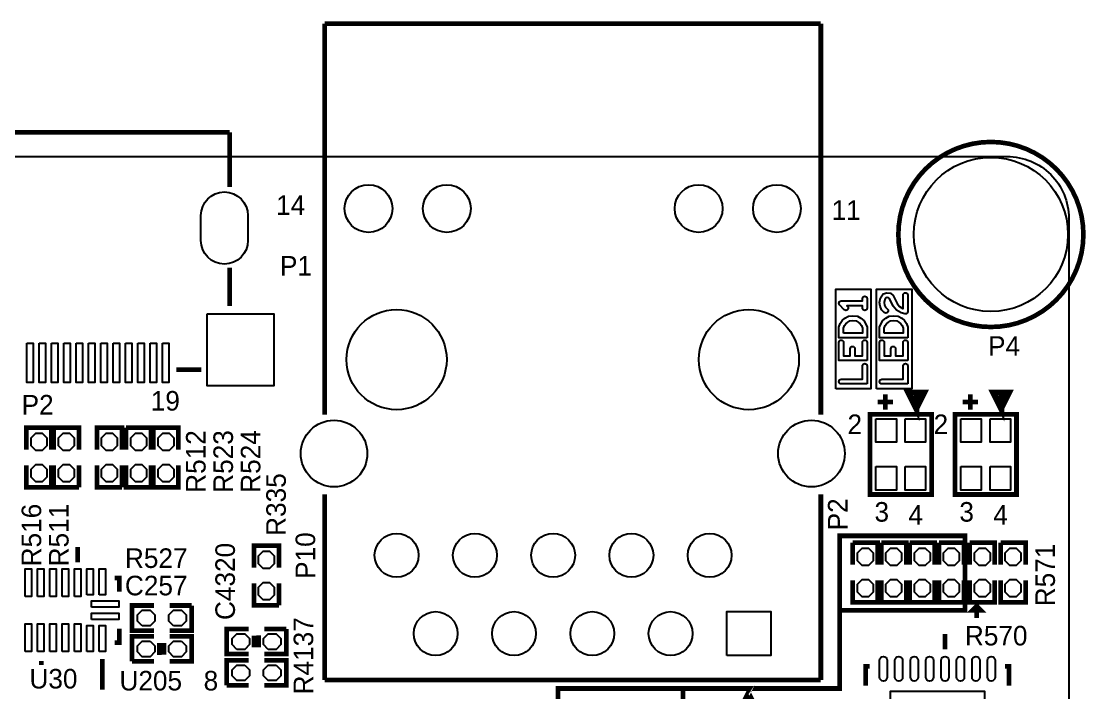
# Model space of a CAD drawing. Extents: x -57 to 527, y -107 to 303.
# Drawn here: x 41.01 to 75.55, y 62.6 to 84.39 of the extents above; entities that cross this region are included whole.
import ezdxf
from ezdxf.enums import TextEntityAlignment as Align

# ---------------------------------------------------------------- set-up
doc = ezdxf.new("R2010")
doc.units = 0
doc.header["$MEASUREMENT"] = 0
for name, color, linetype in [('BOARD_GEOMETRY_OUTLINE', 3, 'CONTINUOUS'), ('BOARD_GEOMETRY_SILKSCREEN_TOP', 1, 'CONTINUOUS'), ('PACKAGE_GEOMETRY_SILKSCREEN_TOP', 4, 'CONTINUOUS'), ('PIN_TOP', 5, 'CONTINUOUS'), ('REF_DES_SILKSCREEN_TOP', 6, 'CONTINUOUS')]:
    doc.layers.add(name, color=color, linetype=linetype)

msp = doc.modelspace()

# ---------------------------------------------------------------- linework, layer by layer
at = {"layer": 'BOARD_GEOMETRY_OUTLINE'}
msp.add_lwpolyline([(1.999996, 0, -0.414214), (0, 1.999996), (0, 77.999844, -0.414214), (1.999996, 79.99984), (72.999854, 79.99984, -0.414214), (74.99985, 77.999844), (74.99985, 1.999996, -0.414214), (72.999854, 0)], format="xyb", close=True, dxfattribs=at)
at = {"layer": 'BOARD_GEOMETRY_SILKSCREEN_TOP'}
for points in [[(67.437, 72.4662), (67.437, 75.692), (68.58, 75.692), (68.58, 72.4662)], [(68.7578, 72.4662), (68.7578, 75.692), (69.9008, 75.692), (69.9008, 72.4662)], [(68.453, 74.117708), (67.5386, 74.117708), (67.5386, 74.461624), (67.584574, 74.58456), (67.64655, 74.67727), (67.736212, 74.751946), (67.845178, 74.814176), (67.9958, 74.829162), (68.146422, 74.814176), (68.255388, 74.751946), (68.34505, 74.67727), (68.407026, 74.58456), (68.453, 74.461624)], [(67.691, 74.270108), (67.691, 74.434192), (67.721226, 74.514456), (67.76085, 74.574146), (67.823588, 74.62647), (67.892422, 74.66584), (67.9958, 74.676254), (68.099178, 74.66584), (68.168012, 74.62647), (68.23075, 74.574146), (68.270374, 74.514456), (68.3006, 74.434192), (68.3006, 74.270108)], [(69.7738, 74.117708), (68.8594, 74.117708), (68.8594, 74.461624), (68.905374, 74.58456), (68.96735, 74.67727), (69.057012, 74.751946), (69.165978, 74.814176), (69.3166, 74.829162), (69.467222, 74.814176), (69.576188, 74.751946), (69.66585, 74.67727), (69.727826, 74.58456), (69.7738, 74.461624)], [(69.0118, 74.270108), (69.0118, 74.434192), (69.042026, 74.514456), (69.08165, 74.574146), (69.144388, 74.62647), (69.213222, 74.66584), (69.3166, 74.676254), (69.419978, 74.66584), (69.488812, 74.62647), (69.55155, 74.574146), (69.591174, 74.514456), (69.6214, 74.434192), (69.6214, 74.270108)]]:
    msp.add_lwpolyline(points, close=True, dxfattribs=at)
for points in [[(67.713352, 75.029314), (67.560952, 75.181714, -0.199303), (67.5386, 75.235562, -0.414214), (67.6148, 75.311762), (68.3006, 75.311762), (68.3006, 75.387962, -1), (68.453, 75.387962), (68.453, 75.083162, -1), (68.3006, 75.083162), (68.3006, 75.159362), (67.798696, 75.159362), (67.821048, 75.13701, -0.199303), (67.8434, 75.083162, -0.414214), (67.7672, 75.006962, -0.199303)], [(68.922138, 75.027028), (68.874132, 75.139296), (68.858384, 75.263756), (68.889372, 75.41895), (68.977002, 75.541378), (69.094604, 75.580494), (69.208904, 75.561444), (69.301106, 75.487784), (69.43217, 75.225656), (69.507608, 75.128374), (69.612002, 75.06589), (69.6214, 75.063858), (69.6214, 75.502262, -1), (69.7738, 75.502262), (69.7738, 74.968862, -0.414214), (69.6976, 74.892662, -0.054631), (69.68109, 74.89444), (69.554598, 74.922634), (69.404992, 75.01255), (69.30263, 75.143868), (69.179694, 75.38974), (69.144896, 75.41768), (69.106796, 75.42403), (69.071998, 75.412346), (69.032628, 75.356974), (69.012816, 75.258168), (69.022468, 75.179428), (69.050662, 75.113896), (69.116448, 75.04811, -0.199303), (69.1388, 74.994262, -0.414214), (69.0626, 74.918062, -0.199303), (69.008752, 74.940414)], [(68.453, 73.380854), (67.5386, 73.380854), (67.5386, 73.965054, -1), (67.691, 73.965054), (67.691, 73.533254), (67.9069, 73.533254), (67.9069, 73.761854, -1), (68.0593, 73.761854), (68.0593, 73.533254), (68.3006, 73.533254), (68.3006, 73.965054, -1), (68.453, 73.965054)], [(69.7738, 73.380854), (68.8594, 73.380854), (68.8594, 73.965054, -1), (69.0118, 73.965054), (69.0118, 73.533254), (69.2277, 73.533254), (69.2277, 73.761854, -1), (69.3801, 73.761854), (69.3801, 73.533254), (69.6214, 73.533254), (69.6214, 73.965054, -1), (69.7738, 73.965054)], [(68.453, 72.6186), (67.6148, 72.6186, -1), (67.6148, 72.771), (68.3006, 72.771), (68.3006, 73.2028, -1), (68.453, 73.2028)], [(69.7738, 72.6186), (68.9356, 72.6186, -1), (68.9356, 72.771), (69.6214, 72.771), (69.6214, 73.2028, -1), (69.7738, 73.2028)]]:
    msp.add_lwpolyline(points, format="xyb", close=True, dxfattribs=at)
for points in [[(62.484, 62.738, 0.1524, 0.1524, 0), (62.484, 60.579, 0.1524, 0.1524, 0), (58.42, 60.579, 0.1524, 0.1524, 0), (58.42, 62.738, 0.1524, 0.1524, 0), (67.564, 62.738, 0.1524, 0.1524, 0), (67.564, 65.278, 0.1524, 0.1524, 0), (71.628, 65.278, 0.1524, 0.1524, 0), (71.628, 67.691, 0.1524, 0.1524, 0), (67.564, 67.691, 0.1524, 0.1524, 0), (67.564, 65.278, 0.1524, 0.1524, 0)], [(72.009, 65.024, 0.1524, 0.1524, 0), (72.009, 65.405, 0.1524, 0.1524, 0), (71.882, 65.278, 0.1524, 0.1524, 0), (72.136, 65.278, 0.1524, 0.1524, 0), (72.009, 65.405, 0.1524, 0.1524, 0)]]:
    msp.add_lwpolyline(points, format="xyseb", dxfattribs=at)
at = {"layer": 'PACKAGE_GEOMETRY_SILKSCREEN_TOP'}
for points in [[(50.852324, 84.310474, 0.1524, 0.1524, 0), (66.952368, 84.310474, 0.1524, 0.1524, 0)], [(50.852324, 84.310474, 0.1524, 0.1524, 0), (50.852324, 71.62292, 0.1524, 0.1524, 0)], [(66.952368, 84.310474, 0.1524, 0.1524, 0), (66.952368, 71.62292, 0.1524, 0.1524, 0)], [(36.575746, 80.779366, 0.1524, 0.1524, 0), (47.775622, 80.779366, 0.1524, 0.1524, 0)], [(47.775622, 80.779366, 0.1524, 0.1524, 0), (47.775622, 79.012542, 0.1524, 0.1524, 0)], [(75.472036, 77.47, 0.150114, 0.150114, -1), (69.467984, 77.47, 0.150114, 0.150114, -1), (75.472036, 77.47, 0.150114, 0.150114, 0)], [(47.775622, 76.39177, 0.1524, 0.1524, 0), (47.775622, 75.14463, 0.1524, 0.1524, 0)], [(46.851062, 73.079356, 0.1524, 0.1524, 0), (46.038262, 73.079356, 0.1524, 0.1524, 0)], [(69.047614, 72.282812, 0.1524, 0.1524, 0), (69.047614, 71.78294, 0.1524, 0.1524, 0)], [(70.047866, 71.831962, 0.199898, 0.199898, 0), (70.297802, 72.332088, 0.199898, 0.199898, 0), (69.797676, 72.332088, 0.199898, 0.199898, 0), (70.047866, 71.831962, 0.199898, 0.199898, 0), (70.047866, 72.232012, 0.199898, 0.199898, 0)], [(71.801482, 72.282812, 0.1524, 0.1524, 0), (71.801482, 71.78294, 0.1524, 0.1524, 0)], [(72.801734, 71.831962, 0.199898, 0.199898, 0), (73.05167, 72.332088, 0.199898, 0.199898, 0), (72.551544, 72.332088, 0.199898, 0.199898, 0), (72.801734, 71.831962, 0.199898, 0.199898, 0), (72.801734, 72.232012, 0.199898, 0.199898, 0)], [(69.297804, 72.032876, 0.1524, 0.1524, 0), (68.797678, 72.032876, 0.1524, 0.1524, 0)], [(72.051672, 72.032876, 0.1524, 0.1524, 0), (71.551546, 72.032876, 0.1524, 0.1524, 0)], [(68.547742, 71.53275, 0.1524, 0.1524, 0), (68.547742, 69.032882, 0.1524, 0.1524, 0), (70.547738, 69.032882, 0.1524, 0.1524, 0), (70.547738, 71.632826, 0.1524, 0.1524, 0), (68.547742, 71.632826, 0.1524, 0.1524, 0), (68.547742, 71.53275, 0.1524, 0.1524, 0)], [(71.30161, 71.53275, 0.1524, 0.1524, 0), (71.30161, 69.032882, 0.1524, 0.1524, 0), (73.301606, 69.032882, 0.1524, 0.1524, 0), (73.301606, 71.632826, 0.1524, 0.1524, 0), (71.30161, 71.632826, 0.1524, 0.1524, 0), (71.30161, 71.53275, 0.1524, 0.1524, 0)], [(41.989248, 70.485, 0.1524, 0.1524, 0), (41.989248, 71.1962, 0.1524, 0.1524, 0), (41.176448, 71.1962, 0.1524, 0.1524, 0), (41.176448, 70.485, 0.1524, 0.1524, 0)], [(42.878248, 70.485, 0.1524, 0.1524, 0), (42.878248, 71.1962, 0.1524, 0.1524, 0), (42.065448, 71.1962, 0.1524, 0.1524, 0), (42.065448, 70.485, 0.1524, 0.1524, 0)], [(44.275248, 70.485, 0.1524, 0.1524, 0), (44.275248, 71.1962, 0.1524, 0.1524, 0), (43.462448, 71.1962, 0.1524, 0.1524, 0), (43.462448, 70.485, 0.1524, 0.1524, 0)], [(45.221398, 70.485, 0.1524, 0.1524, 0), (45.221398, 71.1962, 0.1524, 0.1524, 0), (44.408598, 71.1962, 0.1524, 0.1524, 0)], [(44.408598, 71.1962, 0.1524, 0.1524, 0), (44.408598, 70.485, 0.1524, 0.1524, 0)], [(46.110398, 70.485, 0.1524, 0.1524, 0), (46.110398, 71.1962, 0.1524, 0.1524, 0), (45.297598, 71.1962, 0.1524, 0.1524, 0)], [(45.297598, 71.1962, 0.1524, 0.1524, 0), (45.297598, 70.485, 0.1524, 0.1524, 0)], [(41.176448, 69.977, 0.1524, 0.1524, 0), (41.176448, 69.2658, 0.1524, 0.1524, 0), (41.989248, 69.2658, 0.1524, 0.1524, 0)], [(41.989248, 69.2658, 0.1524, 0.1524, 0), (41.989248, 69.977, 0.1524, 0.1524, 0)], [(42.065448, 69.977, 0.1524, 0.1524, 0), (42.065448, 69.2658, 0.1524, 0.1524, 0), (42.878248, 69.2658, 0.1524, 0.1524, 0)], [(42.878248, 69.2658, 0.1524, 0.1524, 0), (42.878248, 69.977, 0.1524, 0.1524, 0)], [(43.462448, 69.977, 0.1524, 0.1524, 0), (43.462448, 69.2658, 0.1524, 0.1524, 0), (44.275248, 69.2658, 0.1524, 0.1524, 0)], [(44.275248, 69.2658, 0.1524, 0.1524, 0), (44.275248, 69.977, 0.1524, 0.1524, 0)], [(44.408598, 69.977, 0.1524, 0.1524, 0), (44.408598, 69.2658, 0.1524, 0.1524, 0), (45.221398, 69.2658, 0.1524, 0.1524, 0), (45.221398, 69.977, 0.1524, 0.1524, 0)], [(45.297598, 69.977, 0.1524, 0.1524, 0), (45.297598, 69.2658, 0.1524, 0.1524, 0), (46.110398, 69.2658, 0.1524, 0.1524, 0), (46.110398, 69.977, 0.1524, 0.1524, 0)], [(50.852324, 63.010542, 0.1524, 0.1524, 0), (50.852324, 69.040502, 0.1524, 0.1524, 0)], [(66.952368, 63.010542, 0.1524, 0.1524, 0), (66.952368, 69.040502, 0.1524, 0.1524, 0)], [(42.836846, 67.328034, 0.1524, 0.1524, 0), (42.836846, 66.827908, 0.1524, 0.1524, 0)], [(49.370234, 66.658998, 0.1524, 0.1524, 0), (49.370234, 67.370198, 0.1524, 0.1524, 0), (48.557434, 67.370198, 0.1524, 0.1524, 0), (48.557434, 66.658998, 0.1524, 0.1524, 0)], [(68.800472, 66.753994, 0.1524, 0.1524, 0), (68.800472, 67.465194, 0.1524, 0.1524, 0), (67.987672, 67.465194, 0.1524, 0.1524, 0)], [(67.987672, 67.465194, 0.1524, 0.1524, 0), (67.987672, 66.753994, 0.1524, 0.1524, 0)], [(69.72427, 66.753994, 0.1524, 0.1524, 0), (69.72427, 67.465194, 0.1524, 0.1524, 0), (68.91147, 67.465194, 0.1524, 0.1524, 0)], [(68.91147, 67.465194, 0.1524, 0.1524, 0), (68.91147, 66.753994, 0.1524, 0.1524, 0)], [(70.648068, 66.753994, 0.1524, 0.1524, 0), (70.648068, 67.465194, 0.1524, 0.1524, 0), (69.835268, 67.465194, 0.1524, 0.1524, 0)], [(69.835268, 67.465194, 0.1524, 0.1524, 0), (69.835268, 66.753994, 0.1524, 0.1524, 0)], [(71.597266, 66.753994, 0.1524, 0.1524, 0), (71.597266, 67.465194, 0.1524, 0.1524, 0), (70.784466, 67.465194, 0.1524, 0.1524, 0)], [(70.784466, 67.465194, 0.1524, 0.1524, 0), (70.784466, 66.753994, 0.1524, 0.1524, 0)], [(72.597264, 66.753994, 0.1524, 0.1524, 0), (72.597264, 67.465194, 0.1524, 0.1524, 0), (71.784464, 67.465194, 0.1524, 0.1524, 0)], [(71.784464, 67.465194, 0.1524, 0.1524, 0), (71.784464, 66.753994, 0.1524, 0.1524, 0)], [(73.597262, 66.753994, 0.1524, 0.1524, 0), (73.597262, 67.465194, 0.1524, 0.1524, 0), (72.784462, 67.465194, 0.1524, 0.1524, 0)], [(72.784462, 67.465194, 0.1524, 0.1524, 0), (72.784462, 66.753994, 0.1524, 0.1524, 0)], [(44.186856, 65.877948, 0.1524, 0.1524, 0), (44.186856, 66.328036, 0.1524, 0.1524, 0), (44.036742, 66.328036, 0.1524, 0.1524, 0)], [(67.987672, 66.245994, 0.1524, 0.1524, 0), (67.987672, 65.534794, 0.1524, 0.1524, 0), (68.800472, 65.534794, 0.1524, 0.1524, 0), (68.800472, 66.245994, 0.1524, 0.1524, 0)], [(68.91147, 66.245994, 0.1524, 0.1524, 0), (68.91147, 65.534794, 0.1524, 0.1524, 0), (69.72427, 65.534794, 0.1524, 0.1524, 0), (69.72427, 66.245994, 0.1524, 0.1524, 0)], [(69.835268, 66.245994, 0.1524, 0.1524, 0), (69.835268, 65.534794, 0.1524, 0.1524, 0), (70.648068, 65.534794, 0.1524, 0.1524, 0), (70.648068, 66.245994, 0.1524, 0.1524, 0)], [(70.784466, 66.245994, 0.1524, 0.1524, 0), (70.784466, 65.534794, 0.1524, 0.1524, 0), (71.597266, 65.534794, 0.1524, 0.1524, 0), (71.597266, 66.245994, 0.1524, 0.1524, 0)], [(71.784464, 66.245994, 0.1524, 0.1524, 0), (71.784464, 65.534794, 0.1524, 0.1524, 0), (72.597264, 65.534794, 0.1524, 0.1524, 0), (72.597264, 66.245994, 0.1524, 0.1524, 0)], [(72.784462, 66.245994, 0.1524, 0.1524, 0), (72.784462, 65.534794, 0.1524, 0.1524, 0), (73.597262, 65.534794, 0.1524, 0.1524, 0), (73.597262, 66.245994, 0.1524, 0.1524, 0)], [(48.557434, 66.150998, 0.1524, 0.1524, 0), (48.557434, 65.439798, 0.1524, 0.1524, 0), (49.370234, 65.439798, 0.1524, 0.1524, 0)], [(49.370234, 65.439798, 0.1524, 0.1524, 0), (49.370234, 66.150998, 0.1524, 0.1524, 0)], [(45.31487, 65.4304, 0.1524, 0.1524, 0), (44.60367, 65.4304, 0.1524, 0.1524, 0), (44.60367, 64.6176, 0.1524, 0.1524, 0), (45.31487, 64.6176, 0.1524, 0.1524, 0)], [(45.82287, 64.6176, 0.1524, 0.1524, 0), (46.53407, 64.6176, 0.1524, 0.1524, 0), (46.53407, 65.4304, 0.1524, 0.1524, 0)], [(46.53407, 65.4304, 0.1524, 0.1524, 0), (45.82287, 65.4304, 0.1524, 0.1524, 0)], [(44.036742, 64.227964, 0.1524, 0.1524, 0), (44.186856, 64.227964, 0.1524, 0.1524, 0), (44.186856, 64.678052, 0.1524, 0.1524, 0)], [(48.387, 64.6684, 0.1524, 0.1524, 0), (47.6758, 64.6684, 0.1524, 0.1524, 0), (47.6758, 63.8556, 0.1524, 0.1524, 0), (48.387, 63.8556, 0.1524, 0.1524, 0)], [(49.6062, 64.6684, 0.1524, 0.1524, 0), (48.895, 64.6684, 0.1524, 0.1524, 0)], [(48.895, 63.8556, 0.1524, 0.1524, 0), (49.6062, 63.8556, 0.1524, 0.1524, 0), (49.6062, 64.6684, 0.1524, 0.1524, 0)], [(45.31487, 64.430402, 0.1524, 0.1524, 0), (44.60367, 64.430402, 0.1524, 0.1524, 0), (44.60367, 63.617602, 0.1524, 0.1524, 0)], [(45.49267, 64.209422, 0.1524, 0.1524, 0), (45.49267, 63.828422, 0.1524, 0.1524, 0)], [(45.64507, 64.214502, 0.1524, 0.1524, 0), (45.64507, 63.833502, 0.1524, 0.1524, 0)], [(45.82287, 63.617602, 0.1524, 0.1524, 0), (46.53407, 63.617602, 0.1524, 0.1524, 0), (46.53407, 64.430402, 0.1524, 0.1524, 0), (45.82287, 64.430402, 0.1524, 0.1524, 0)], [(48.5648, 64.0715, 0.1524, 0.1524, 0), (48.5648, 64.4525, 0.1524, 0.1524, 0)], [(48.7172, 64.07658, 0.1524, 0.1524, 0), (48.7172, 64.45758, 0.1524, 0.1524, 0)], [(70.98284, 64.00419, 0.1524, 0.1524, 0), (70.98284, 64.504316, 0.1524, 0.1524, 0)], [(41.656, 63.627, 0.1524, 0.1524, 0), (41.656, 63.5, 0.1524, 0.1524, 0)], [(43.636946, 63.69558, 0.1524, 0.1524, 0), (43.636946, 62.695582, 0.1524, 0.1524, 0)], [(44.60367, 63.617602, 0.1524, 0.1524, 0), (45.31487, 63.617602, 0.1524, 0.1524, 0)], [(48.387, 63.6524, 0.1524, 0.1524, 0), (47.6758, 63.6524, 0.1524, 0.1524, 0), (47.6758, 62.8396, 0.1524, 0.1524, 0)], [(48.895, 62.8396, 0.1524, 0.1524, 0), (49.6062, 62.8396, 0.1524, 0.1524, 0), (49.6062, 63.6524, 0.1524, 0.1524, 0), (48.895, 63.6524, 0.1524, 0.1524, 0)], [(68.53301, 63.45428, 0.1524, 0.1524, 0), (68.407788, 63.45428, 0.1524, 0.1524, 0), (68.407788, 62.829186, 0.1524, 0.1524, 0)], [(73.05802, 62.829186, 0.1524, 0.1524, 0), (73.05802, 63.45428, 0.1524, 0.1524, 0), (72.932798, 63.45428, 0.1524, 0.1524, 0)], [(47.6758, 62.8396, 0.1524, 0.1524, 0), (48.387, 62.8396, 0.1524, 0.1524, 0)], [(66.952368, 63.010542, 0.1524, 0.1524, 0), (50.852324, 63.010542, 0.1524, 0.1524, 0)], [(64.20231, 61.810646, 0.1524, 0.1524, 0), (65.00241, 61.810646, 0.1524, 0.1524, 0), (64.60236, 62.610492, 0.1524, 0.1524, 0), (64.20231, 61.810646, 0.1524, 0.1524, 0), (64.60236, 62.410594, 0.1524, 0.1524, 0), (64.902334, 61.910468, 0.1524, 0.1524, 0), (64.402462, 61.910468, 0.1524, 0.1524, 0), (64.60236, 62.310518, 0.1524, 0.1524, 0), (64.802258, 62.010544, 0.1524, 0.1524, 0), (64.502284, 62.010544, 0.1524, 0.1524, 0), (64.702436, 62.210696, 0.1524, 0.1524, 0)]]:
    msp.add_lwpolyline(points, format="xyseb", dxfattribs=at)
at = {"layer": 'PIN_TOP'}
for points in [[(46.838616, 77.272896), (46.838616, 78.085696, -1), (48.362616, 78.085696), (48.362616, 77.272896, -1)], [(69.107812, 63.654432), (69.107812, 63.104268, -1), (68.857876, 63.104268), (68.857876, 63.654432, -1)], [(69.607938, 63.654432), (69.607938, 63.104268, -1), (69.358002, 63.104268), (69.358002, 63.654432, -1)], [(70.10781, 63.654432), (70.10781, 63.104268, -1), (69.857874, 63.104268), (69.857874, 63.654432, -1)], [(70.607936, 63.654432), (70.607936, 63.104268, -1), (70.358, 63.104268), (70.358, 63.654432, -1)], [(71.107808, 63.654432), (71.107808, 63.104268, -1), (70.857872, 63.104268), (70.857872, 63.654432, -1)], [(71.607934, 63.654432), (71.607934, 63.104268, -1), (71.357998, 63.104268), (71.357998, 63.654432, -1)], [(72.107806, 63.654432), (72.107806, 63.104268, -1), (71.85787, 63.104268), (71.85787, 63.654432, -1)], [(72.607932, 63.654432), (72.607932, 63.104268, -1), (72.357996, 63.104268), (72.357996, 63.654432, -1)]]:
    msp.add_lwpolyline(points, format="xyb", close=True, dxfattribs=at)
for points in [[(47.046134, 74.897742), (49.205134, 74.897742), (49.205134, 72.560942), (47.046134, 72.560942)], [(41.189148, 73.9394), (41.392348, 73.9394), (41.392348, 72.6694), (41.189148, 72.6694)], [(41.589198, 73.9394), (41.792398, 73.9394), (41.792398, 72.6694), (41.589198, 72.6694)], [(41.988994, 73.9394), (42.192194, 73.9394), (42.192194, 72.6694), (41.988994, 72.6694)], [(42.389044, 73.9394), (42.592244, 73.9394), (42.592244, 72.6694), (42.389044, 72.6694)], [(42.789094, 73.9394), (42.992294, 73.9394), (42.992294, 72.6694), (42.789094, 72.6694)], [(43.189144, 73.9394), (43.392344, 73.9394), (43.392344, 72.6694), (43.189144, 72.6694)], [(43.589194, 73.9394), (43.792394, 73.9394), (43.792394, 72.6694), (43.589194, 72.6694)], [(43.98899, 73.9394), (44.19219, 73.9394), (44.19219, 72.6694), (43.98899, 72.6694)], [(44.38904, 73.9394), (44.59224, 73.9394), (44.59224, 72.6694), (44.38904, 72.6694)], [(44.78909, 73.9394), (44.99229, 73.9394), (44.99229, 72.6694), (44.78909, 72.6694)], [(45.18914, 73.9394), (45.39234, 73.9394), (45.39234, 72.6694), (45.18914, 72.6694)], [(45.58919, 73.9394), (45.79239, 73.9394), (45.79239, 72.6694), (45.58919, 72.6694)], [(68.74256, 71.488808), (69.40296, 71.488808), (69.40296, 70.726808), (68.74256, 70.726808)], [(69.69252, 71.488808), (70.35292, 71.488808), (70.35292, 70.726808), (69.69252, 70.726808)], [(71.496428, 71.488808), (72.156828, 71.488808), (72.156828, 70.726808), (71.496428, 70.726808)], [(72.446388, 71.488808), (73.106788, 71.488808), (73.106788, 70.726808), (72.446388, 70.726808)], [(41.328848, 70.866), (41.481248, 71.0184), (41.684448, 71.0184), (41.836848, 70.866), (41.836848, 70.612), (41.684448, 70.4596), (41.481248, 70.4596), (41.328848, 70.612)], [(42.217848, 70.866), (42.370248, 71.0184), (42.573448, 71.0184), (42.725848, 70.866), (42.725848, 70.612), (42.573448, 70.4596), (42.370248, 70.4596), (42.217848, 70.612)], [(43.614848, 70.866), (43.767248, 71.0184), (43.970448, 71.0184), (44.122848, 70.866), (44.122848, 70.612), (43.970448, 70.4596), (43.767248, 70.4596), (43.614848, 70.612)], [(45.068998, 70.612), (44.916598, 70.4596), (44.713398, 70.4596), (44.560998, 70.612), (44.560998, 70.866), (44.713398, 71.0184), (44.916598, 71.0184), (45.068998, 70.866)], [(45.957998, 70.612), (45.805598, 70.4596), (45.602398, 70.4596), (45.449998, 70.612), (45.449998, 70.866), (45.602398, 71.0184), (45.805598, 71.0184), (45.957998, 70.866)], [(41.328848, 69.85), (41.481248, 70.0024), (41.684448, 70.0024), (41.836848, 69.85), (41.836848, 69.596), (41.684448, 69.4436), (41.481248, 69.4436), (41.328848, 69.596)], [(42.217848, 69.85), (42.370248, 70.0024), (42.573448, 70.0024), (42.725848, 69.85), (42.725848, 69.596), (42.573448, 69.4436), (42.370248, 69.4436), (42.217848, 69.596)], [(43.614848, 69.85), (43.767248, 70.0024), (43.970448, 70.0024), (44.122848, 69.85), (44.122848, 69.596), (43.970448, 69.4436), (43.767248, 69.4436), (43.614848, 69.596)], [(45.068998, 69.596), (44.916598, 69.4436), (44.713398, 69.4436), (44.560998, 69.596), (44.560998, 69.85), (44.713398, 70.0024), (44.916598, 70.0024), (45.068998, 69.85)], [(45.957998, 69.596), (45.805598, 69.4436), (45.602398, 69.4436), (45.449998, 69.596), (45.449998, 69.85), (45.602398, 70.0024), (45.805598, 70.0024), (45.957998, 69.85)], [(68.74256, 69.9389), (69.40296, 69.9389), (69.40296, 69.1769), (68.74256, 69.1769)], [(69.69252, 69.9389), (70.35292, 69.9389), (70.35292, 69.1769), (69.69252, 69.1769)], [(71.496428, 69.9389), (72.156828, 69.9389), (72.156828, 69.1769), (71.496428, 69.1769)], [(72.446388, 69.9389), (73.106788, 69.9389), (73.106788, 69.1769), (72.446388, 69.1769)], [(48.709834, 67.039998), (48.862234, 67.192398), (49.065434, 67.192398), (49.217834, 67.039998), (49.217834, 66.785998), (49.065434, 66.633598), (48.862234, 66.633598), (48.709834, 66.785998)], [(68.648072, 66.880994), (68.495672, 66.728594), (68.292472, 66.728594), (68.140072, 66.880994), (68.140072, 67.134994), (68.292472, 67.287394), (68.495672, 67.287394), (68.648072, 67.134994)], [(69.57187, 66.880994), (69.41947, 66.728594), (69.21627, 66.728594), (69.06387, 66.880994), (69.06387, 67.134994), (69.21627, 67.287394), (69.41947, 67.287394), (69.57187, 67.134994)], [(70.495668, 66.880994), (70.343268, 66.728594), (70.140068, 66.728594), (69.987668, 66.880994), (69.987668, 67.134994), (70.140068, 67.287394), (70.343268, 67.287394), (70.495668, 67.134994)], [(71.444866, 66.880994), (71.292466, 66.728594), (71.089266, 66.728594), (70.936866, 66.880994), (70.936866, 67.134994), (71.089266, 67.287394), (71.292466, 67.287394), (71.444866, 67.134994)], [(72.444864, 66.880994), (72.292464, 66.728594), (72.089264, 66.728594), (71.936864, 66.880994), (71.936864, 67.134994), (72.089264, 67.287394), (72.292464, 67.287394), (72.444864, 67.134994)], [(73.444862, 66.880994), (73.292462, 66.728594), (73.089262, 66.728594), (72.936862, 66.880994), (72.936862, 67.134994), (73.089262, 67.287394), (73.292462, 67.287394), (73.444862, 67.134994)], [(41.1353, 65.728088), (41.1353, 66.617088), (41.3385, 66.617088), (41.3385, 65.728088)], [(41.53535, 65.728088), (41.53535, 66.617088), (41.73855, 66.617088), (41.73855, 65.728088)], [(41.935146, 65.728088), (41.935146, 66.617088), (42.138346, 66.617088), (42.138346, 65.728088)], [(42.335196, 65.728088), (42.335196, 66.617088), (42.538396, 66.617088), (42.538396, 65.728088)], [(42.735246, 65.728088), (42.735246, 66.617088), (42.938446, 66.617088), (42.938446, 65.728088)], [(43.135296, 65.778888), (43.135296, 66.617088), (43.338496, 66.617088), (43.338496, 65.778888)], [(43.535346, 65.778888), (43.535346, 66.617088), (43.738546, 66.617088), (43.738546, 65.778888)], [(48.709834, 66.023998), (48.862234, 66.176398), (49.065434, 66.176398), (49.217834, 66.023998), (49.217834, 65.769998), (49.065434, 65.617598), (48.862234, 65.617598), (48.709834, 65.769998)], [(68.648072, 65.864994), (68.495672, 65.712594), (68.292472, 65.712594), (68.140072, 65.864994), (68.140072, 66.118994), (68.292472, 66.271394), (68.495672, 66.271394), (68.648072, 66.118994)], [(69.57187, 65.864994), (69.41947, 65.712594), (69.21627, 65.712594), (69.06387, 65.864994), (69.06387, 66.118994), (69.21627, 66.271394), (69.41947, 66.271394), (69.57187, 66.118994)], [(70.495668, 65.864994), (70.343268, 65.712594), (70.140068, 65.712594), (69.987668, 65.864994), (69.987668, 66.118994), (70.140068, 66.271394), (70.343268, 66.271394), (70.495668, 66.118994)], [(71.444866, 65.864994), (71.292466, 65.712594), (71.089266, 65.712594), (70.936866, 65.864994), (70.936866, 66.118994), (71.089266, 66.271394), (71.292466, 66.271394), (71.444866, 66.118994)], [(72.444864, 65.864994), (72.292464, 65.712594), (72.089264, 65.712594), (71.936864, 65.864994), (71.936864, 66.118994), (72.089264, 66.271394), (72.292464, 66.271394), (72.444864, 66.118994)], [(73.444862, 65.864994), (73.292462, 65.712594), (73.089262, 65.712594), (72.936862, 65.864994), (72.936862, 66.118994), (73.089262, 66.271394), (73.292462, 66.271394), (73.444862, 66.118994)], [(43.286934, 65.376298), (43.286934, 65.579498), (44.175934, 65.579498), (44.175934, 65.376298)], [(44.93387, 64.77), (44.78147, 64.9224), (44.78147, 65.1256), (44.93387, 65.278), (45.18787, 65.278), (45.34027, 65.1256), (45.34027, 64.9224), (45.18787, 64.77)], [(45.94987, 64.77), (45.79747, 64.9224), (45.79747, 65.1256), (45.94987, 65.278), (46.20387, 65.278), (46.35627, 65.1256), (46.35627, 64.9224), (46.20387, 64.77)], [(43.286934, 64.976502), (43.286934, 65.179702), (44.175934, 65.179702), (44.175934, 64.976502)], [(63.906146, 63.809372), (63.906146, 65.231772), (65.328546, 65.231772), (65.328546, 63.809372)], [(41.1353, 63.943484), (41.1353, 64.832484), (41.3385, 64.832484), (41.3385, 63.943484)], [(41.53535, 63.943484), (41.53535, 64.832484), (41.73855, 64.832484), (41.73855, 63.943484)], [(41.935146, 63.943484), (41.935146, 64.832484), (42.138346, 64.832484), (42.138346, 63.943484)], [(42.335196, 63.943484), (42.335196, 64.832484), (42.538396, 64.832484), (42.538396, 63.943484)], [(42.735246, 63.943484), (42.735246, 64.832484), (42.938446, 64.832484), (42.938446, 63.943484)], [(43.135296, 63.943484), (43.135296, 64.781684), (43.338496, 64.781684), (43.338496, 63.943484)], [(43.535346, 63.943484), (43.535346, 64.781684), (43.738546, 64.781684), (43.738546, 63.943484)], [(45.18787, 64.278002), (45.34027, 64.125602), (45.34027, 63.922402), (45.18787, 63.770002), (44.93387, 63.770002), (44.78147, 63.922402), (44.78147, 64.125602), (44.93387, 64.278002)], [(46.20387, 64.278002), (46.35627, 64.125602), (46.35627, 63.922402), (46.20387, 63.770002), (45.94987, 63.770002), (45.79747, 63.922402), (45.79747, 64.125602), (45.94987, 64.278002)], [(48.006, 64.008), (47.8536, 64.1604), (47.8536, 64.3636), (48.006, 64.516), (48.26, 64.516), (48.4124, 64.3636), (48.4124, 64.1604), (48.26, 64.008)], [(49.022, 64.008), (48.8696, 64.1604), (48.8696, 64.3636), (49.022, 64.516), (49.276, 64.516), (49.4284, 64.3636), (49.4284, 64.1604), (49.276, 64.008)], [(48.26, 63.5), (48.4124, 63.3476), (48.4124, 63.1444), (48.26, 62.992), (48.006, 62.992), (47.8536, 63.1444), (47.8536, 63.3476), (48.006, 63.5)], [(49.276, 63.5), (49.4284, 63.3476), (49.4284, 63.1444), (49.276, 62.992), (49.022, 62.992), (48.8696, 63.1444), (48.8696, 63.3476), (49.022, 63.5)], [(69.207888, 60.604146), (69.207888, 62.65418), (72.25792, 62.65418), (72.25792, 60.604146)]]:
    msp.add_lwpolyline(points, close=True, dxfattribs=at)
for centre, radius in [((72.47001, 77.47), 2.5019), ((52.277264, 78.310486), 0.7747), ((54.817264, 78.310486), 0.7747), ((62.987428, 78.310486), 0.7747), ((65.527428, 78.310486), 0.7747), ((53.187346, 73.410572), 1.6256), ((64.617346, 73.410572), 1.6256), ((51.157378, 70.36054), 1.0795), ((66.647314, 70.36054), 1.0795), ((53.187346, 67.060572), 0.7112), ((55.727346, 67.060572), 0.7112), ((58.267346, 67.060572), 0.7112), ((60.807346, 67.060572), 0.7112), ((63.347346, 67.060572), 0.7112), ((54.457346, 64.520572), 0.7112), ((56.997346, 64.520572), 0.7112), ((59.537346, 64.520572), 0.7112), ((62.077346, 64.520572), 0.7112)]:
    msp.add_circle(centre, radius, dxfattribs=at)

# ---------------------------------------------------------------- texts
at = {"layer": 'PACKAGE_GEOMETRY_SILKSCREEN_TOP', "width": 1.0004}
for s, p in [('14', (49.276, 78.105)), ('11', (67.30238, 77.943964)), ('19', (45.212, 71.755)), ('2', (67.818, 70.993)), ('2', (70.612, 70.993)), ('3', (68.693792, 68.151756)), ('3', (71.44766, 68.151756)), ('4', (69.793866, 68.051934)), ('4', (72.547734, 68.051934)), ('8', (46.9265, 62.6745))]:
    msp.add_text(s, height=0.635, dxfattribs=at).set_placement(p)
for s, p in [('P2', (67.818, 67.8688)), ('P10', (50.546, 66.294))]:
    msp.add_text(s, height=0.635, rotation=90, dxfattribs=at).set_placement(p)
at = {"layer": 'REF_DES_SILKSCREEN_TOP', "width": 1.0004}
for s, p in [('P1', (49.403, 76.1365)), ('P2', (41.021, 71.628)), ('R527', (44.3738, 66.6496)), ('C257', (44.3738, 65.7606)), ('R570', (71.628, 64.135)), ('U30', (41.275, 62.738)), ('U205', (44.195746, 62.6745))]:
    msp.add_text(s, height=0.635, dxfattribs=at).set_placement(p)
msp.add_text('P4', height=0.635, dxfattribs=at).set_placement((72.898, 73.533), align=Align.CENTER)
for s, p in [('R512', (46.99, 69.088)), ('R523', (47.879, 69.088)), ('R524', (48.768, 69.088)), ('R335', (49.5935, 67.690746)), ('R516', (41.656, 66.7004)), ('R511', (42.545, 66.7004)), ('C4320', (47.9425, 64.959992)), ('R571', (74.549, 65.405)), ('R4137', (50.4825, 62.546992))]:
    msp.add_text(s, height=0.635, rotation=90, dxfattribs=at).set_placement(p)

doc.saveas('drawing.dxf')
